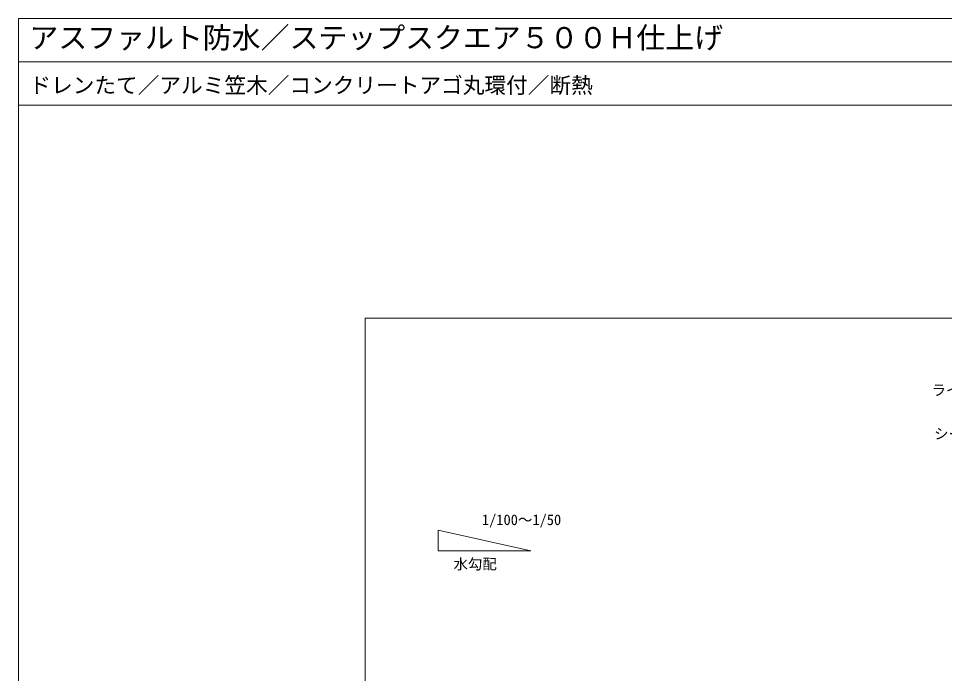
# Model space of a CAD drawing. Units: millimetres, scale not verified. Extents: x -1380 to 1380, y -955 to 955.
# Drawn here: x -1380 to -98, y 48 to 955 of the extents above; entities that cross this region are included whole.
import ezdxf
from ezdxf.enums import TextEntityAlignment as Align

# ---------------------------------------------------------------- set-up
doc = ezdxf.new("R2010")
doc.units = ezdxf.units.MM
doc.header["$LTSCALE"] = 3
for name, color, linetype, lineweight in [('0-0_0', 7, 'Continuous', 9), ('0-5_MOJI', 7, 'Continuous', 18), ('0-B_WAKU', 7, 'Continuous', 18)]:
    doc.layers.add(name, color=color, linetype=linetype, lineweight=lineweight)
doc.styles.add('ＭＳ ゴシック', font='')
doc.styles.get('ＭＳ ゴシック').set_extended_font_data('MS Gothic')

msp = doc.modelspace()

# ---------------------------------------------------------------- linework, layer by layer
at = {"layer": '0-0_0', "lineweight": 18}
msp.add_line((-1380.02, 894.987), (1379.98, 894.987), dxfattribs=at)
msp.add_lwpolyline([(899.98, -660.013), (-900.02, -660.013), (-900.02, 539.987), (899.98, 539.987)], close=True, dxfattribs=at)
at = {"layer": '0-5_MOJI'}
msp.add_line((-799.388, 246.518), (-799.388, 218.012), dxfattribs=at)
msp.add_lwpolyline([(-799.388, 218.012), (-671.01, 218.012), (-799.388, 246.518)], dxfattribs=at)
at = {"layer": '0-B_WAKU'}
for points in [[(1379.98, 834.987), (-1380.02, 834.987), (-1380.02, 954.987), (1379.98, 954.987)], [(-1380.02, -955.013), (1379.98, -955.013), (1379.98, 954.987), (-1380.02, 954.987)]]:
    msp.add_lwpolyline(points, close=True, dxfattribs=at)

# ---------------------------------------------------------------- texts
at = {"layer": '0-5_MOJI', "style": 'ＭＳ ゴシック'}
for s, p in [('ライナーコーピングS400', (-116.409, 428.629)), ('シーリング10×20', (-112.786, 368.159)), ('1/100～1/50', (-738.67, 249.063)), ('水勾配', (-778.003, 187.744))]:
    msp.add_text(s, height=14.66, dxfattribs=at).set_placement(p, align=Align.BOTTOM_LEFT)
at = {"layer": '0-B_WAKU', "style": 'ＭＳ ゴシック'}
for s, height, p in [('アスファルト防水／ステップスクエア５００Ｈ仕上げ', 29.33, (-1365.02, 904.987)), ('ドレンたて／アルミ笠木／コンクリートアゴ丸環付／断熱', 21.99, (-1365.02, 844.987))]:
    msp.add_text(s, height=height, dxfattribs=at).set_placement(p, align=Align.BOTTOM_LEFT)

doc.saveas('drawing.dxf')
